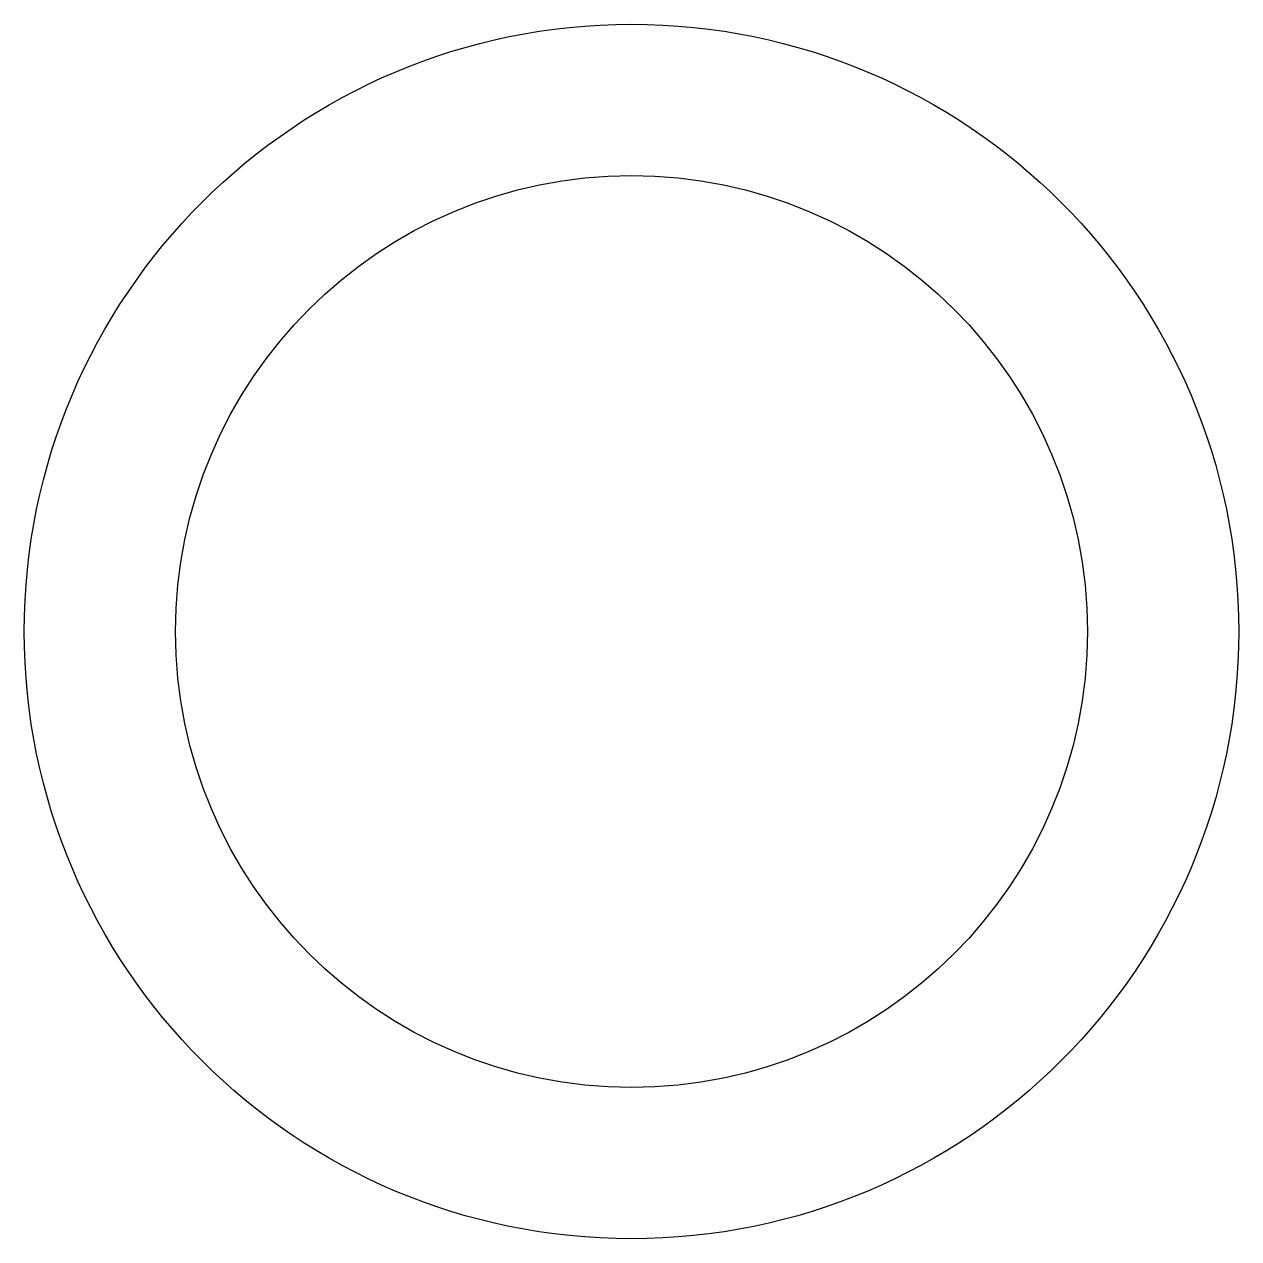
# Model space of a CAD drawing. Header units: inches. Extents: x -1.3 to 14.8, y 1.3 to 17.3.
import ezdxf

# ---------------------------------------------------------------- set-up
doc = ezdxf.new("R2010")
doc.units = ezdxf.units.IN
doc.header["$MEASUREMENT"] = 0

msp = doc.modelspace()

# ---------------------------------------------------------------- linework, layer by layer
for radius in [8.026, 6.026]:
    msp.add_circle((6.748, 9.294), radius)

doc.saveas('drawing.dxf')
